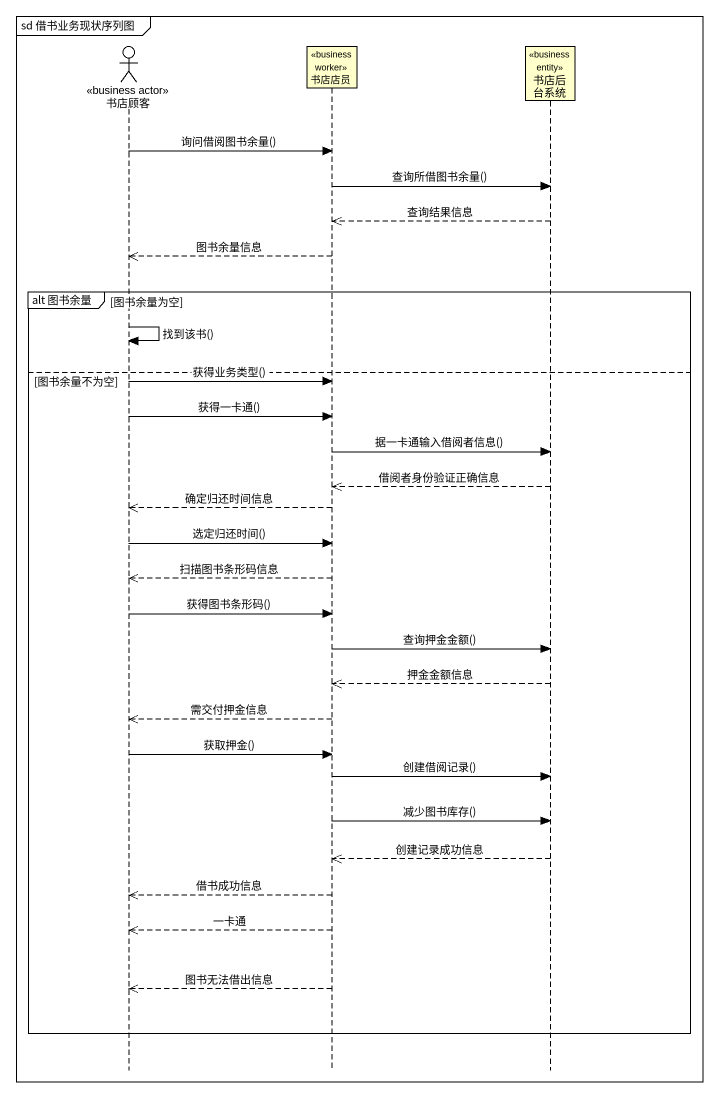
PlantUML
@startuml
mainframe sd 借书业务现状序列图
hide footbox
actor 书店顾客 <<business actor>>
participant 书店店员 <<business worker>>
participant 书店后台系统 <<business entity>>

书店顾客 -> 书店店员 : 询问借阅图书余量()
书店店员 -> 书店后台系统 : 查询所借图书余量()
书店后台系统 -->> 书店店员 : 查询结果信息
书店店员 -->> 书店顾客 : 图书余量信息
group alt 图书余量 [图书余量为空]
  书店顾客 -> 书店顾客 : 找到该书()
else 图书余量不为空
  书店顾客 -> 书店店员 : 获得业务类型()
  书店顾客 -> 书店店员 : 获得一卡通()
  书店店员 -> 书店后台系统 : 据一卡通输入借阅者信息()
  书店后台系统 -->> 书店店员 : 借阅者身份验证正确信息
  书店店员 -->> 书店顾客 : 确定归还时间信息
  书店顾客 -> 书店店员 : 选定归还时间()
  书店店员 -->> 书店顾客 : 扫描图书条形码信息
  书店顾客 -> 书店店员 : 获得图书条形码()
  书店店员 -> 书店后台系统 : 查询押金金额()
  书店后台系统 -->> 书店店员 : 押金金额信息
  书店店员 -->> 书店顾客 : 需交付押金信息
  书店顾客 -> 书店店员 : 获取押金()
  书店店员 -> 书店后台系统 : 创建借阅记录()
  书店店员 -> 书店后台系统 : 减少图书库存()
  书店后台系统 -->> 书店店员 : 创建记录成功信息
  书店店员 -->> 书店顾客 : 借书成功信息
  书店店员 -->> 书店顾客 : 一卡通
  书店店员 -->> 书店顾客 : 图书无法借出信息
end
@enduml
